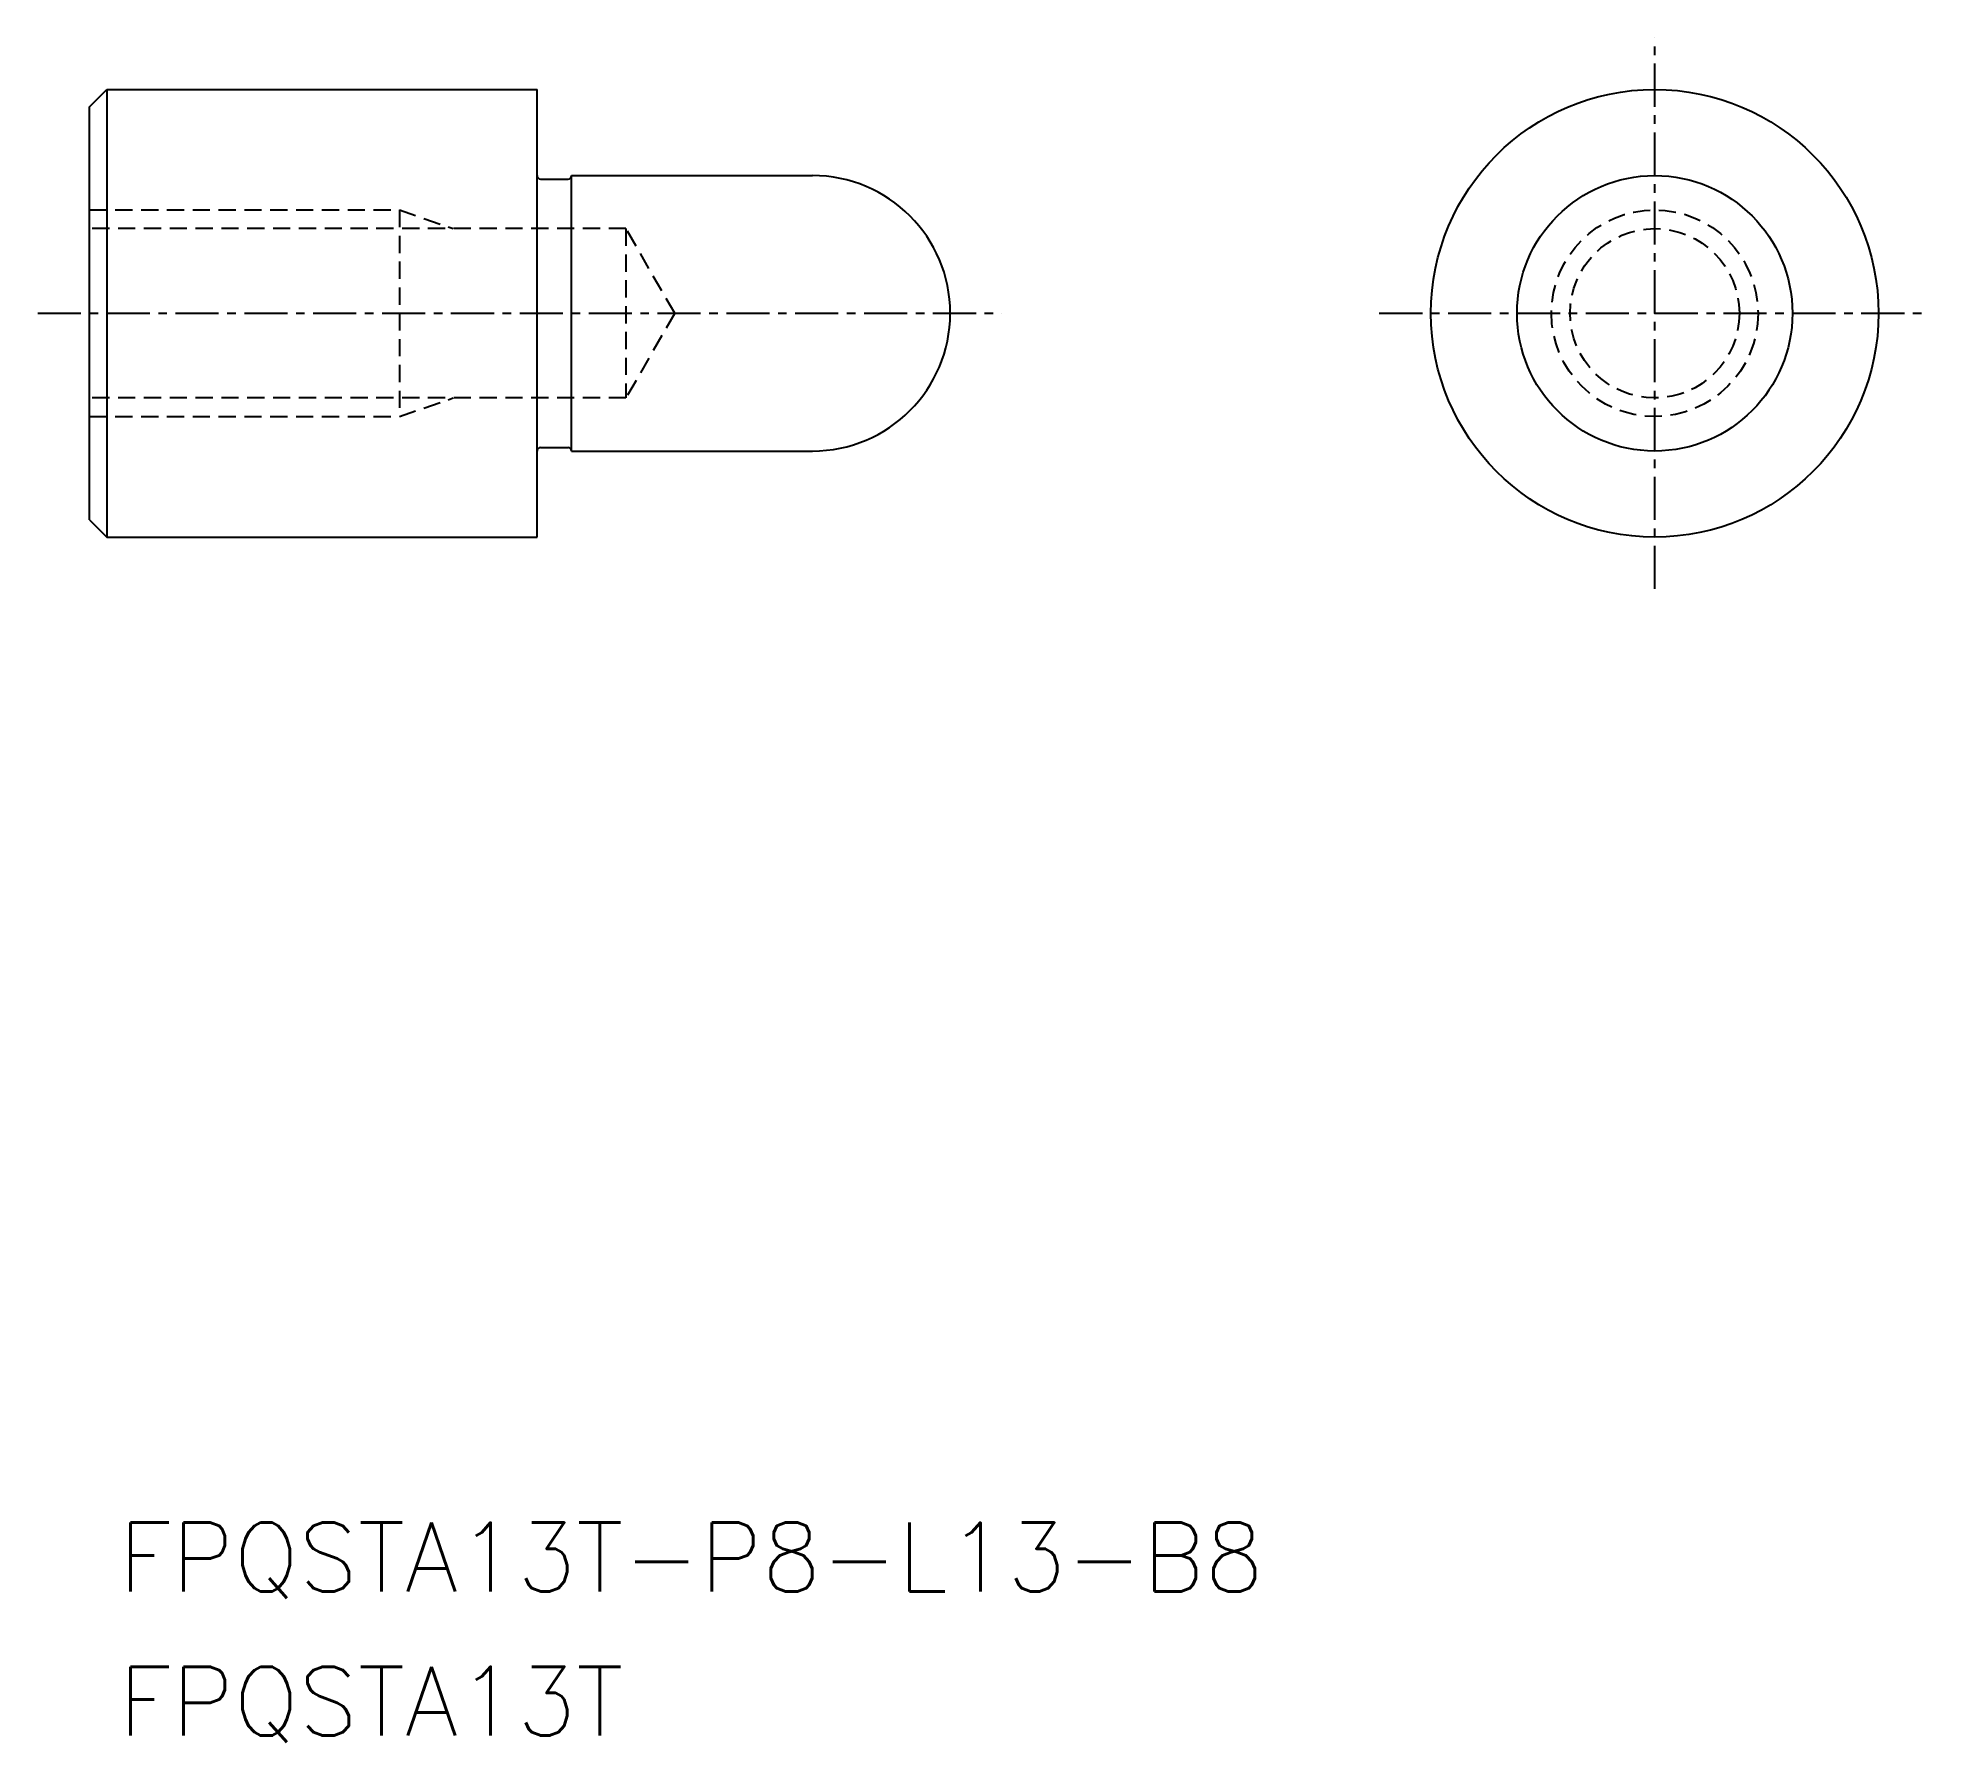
# Model space of a CAD drawing. Extents: x 21.1 to 76.1, y 15.6 to 65.1.
import ezdxf

# ---------------------------------------------------------------- set-up
doc = ezdxf.new("R2010")
doc.units = 0
doc.linetypes.add('CENTER', pattern=[2, 1.25, -0.25, 0.25, -0.25])
doc.linetypes.add('DASHED', pattern=[0.75, 0.5, -0.25])
doc.layers.get('0').update_dxf_attribs({"linetype": 'CONTINUOUS'})
doc.layers.add('CENTER', color=1, linetype='CENTER')
doc.styles.get("Standard").update_dxf_attribs({"font": 'txt.shx'})

msp = doc.modelspace()

# ---------------------------------------------------------------- linework, layer by layer
at = {"color": 7, "linetype": 'CONTINUOUS'}
for p, q in [((22.633, 63.123), (23.133, 63.623)), ((23.133, 63.623), (23.133, 50.623)), ((23.133, 63.623), (35.633, 63.623)), ((35.633, 61.123), (35.633, 63.623)), ((22.633, 51.123), (22.633, 63.123)), ((35.633, 53.123), (35.633, 61.123)), ((35.733, 61.023), (36.533, 61.023)), ((36.633, 53.123), (36.633, 61.123)), ((36.633, 61.123), (43.633, 61.123)), ((35.633, 50.623), (35.633, 53.123)), ((35.733, 53.223), (36.533, 53.223)), ((36.633, 53.123), (43.633, 53.123)), ((22.633, 51.123), (23.133, 50.623)), ((23.133, 50.623), (35.633, 50.623))]:
    msp.add_line(p, q, dxfattribs=at)
at = {"color": 3, "linetype": 'DASHED'}
for p, q in [((22.633, 60.123), (31.633, 60.123)), ((31.633, 60.123), (31.633, 54.123)), ((31.633, 60.123), (33.196, 59.581)), ((38.214, 59.581), (22.633, 59.581)), ((39.633, 57.123), (38.214, 59.581)), ((38.214, 59.581), (38.214, 54.664)), ((39.633, 57.123), (38.214, 54.664)), ((38.214, 54.664), (22.633, 54.664)), ((31.633, 54.123), (33.196, 54.664)), ((22.633, 54.123), (31.633, 54.123))]:
    msp.add_line(p, q, dxfattribs=at)
at = {"color": 7, "linetype": 'CONTINUOUS'}
for radius in [6.5, 4]:
    msp.add_circle((68.097, 57.123), radius, dxfattribs=at)
at = {"color": 3, "linetype": 'DASHED'}
for radius in [3, 2.458]:
    msp.add_circle((68.097, 57.123), radius, dxfattribs=at)
at = {"color": 7, "linetype": 'CONTINUOUS'}
for centre, radius, start, end in [((35.733, 61.123), 0.1, 180, 270), ((36.533, 61.123), 0.1, 270, 0), ((43.633, 57.123), 4, 270, 90), ((35.733, 53.123), 0.1, 90, 180), ((36.533, 53.123), 0.1, 0, 90)]:
    msp.add_arc(centre, radius, start, end, dxfattribs=at)
msp.add_point((35.633, 57.123), dxfattribs=at)
at = {"layer": 'CENTER', "color": 1, "linetype": 'CENTER'}
for p, q in [((68.097, 49.123), (68.097, 65.123)), ((21.133, 57.123), (49.133, 57.123)), ((60.097, 57.123), (76.097, 57.123))]:
    msp.add_line(p, q, dxfattribs=at)
msp.add_point((68.097, 57.123), dxfattribs=at)

# ---------------------------------------------------------------- texts
at = {"color": 7, "linetype": 'CONTINUOUS'}
for s, p in [('FPQSTA13T-P8-L13-B8', (23.482, 20)), ('FPQSTA13T', (23.482, 15.813))]:
    msp.add_text(s, height=2, dxfattribs=at).set_placement(p)

doc.saveas('drawing.dxf')
